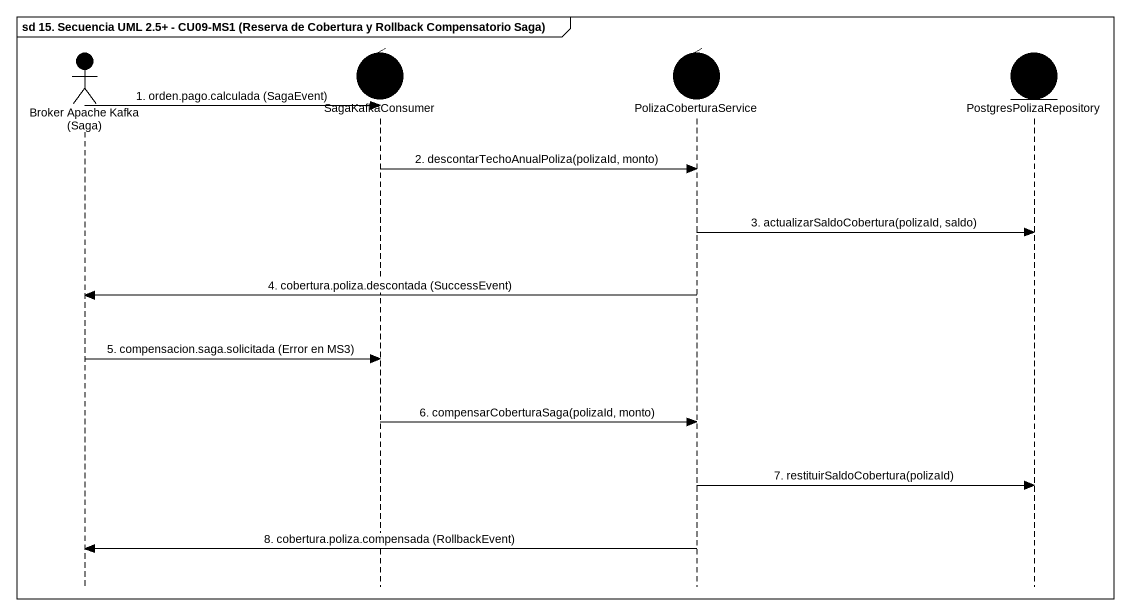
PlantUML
@startuml
mainframe sd 15. Secuencia UML 2.5+ - CU09-MS1 (Reserva de Cobertura y Rollback Compensatorio Saga)
hide footbox
actor "Broker Apache Kafka (Saga)" as Broker_Apache_Kafka_Saga #000000
control SagaKafkaConsumer #000000
control PolizaCoberturaService #000000
entity PostgresPolizaRepository #000000

Broker_Apache_Kafka_Saga -> SagaKafkaConsumer : 1. orden.pago.calculada (SagaEvent)
SagaKafkaConsumer -> PolizaCoberturaService : 2. descontarTechoAnualPoliza(polizaId, monto)
PolizaCoberturaService -> PostgresPolizaRepository : 3. actualizarSaldoCobertura(polizaId, saldo)
PolizaCoberturaService -> Broker_Apache_Kafka_Saga : 4. cobertura.poliza.descontada (SuccessEvent)
Broker_Apache_Kafka_Saga -> SagaKafkaConsumer : 5. compensacion.saga.solicitada (Error en MS3)
SagaKafkaConsumer -> PolizaCoberturaService : 6. compensarCoberturaSaga(polizaId, monto)
PolizaCoberturaService -> PostgresPolizaRepository : 7. restituirSaldoCobertura(polizaId)
PolizaCoberturaService -> Broker_Apache_Kafka_Saga : 8. cobertura.poliza.compensada (RollbackEvent)
@enduml
